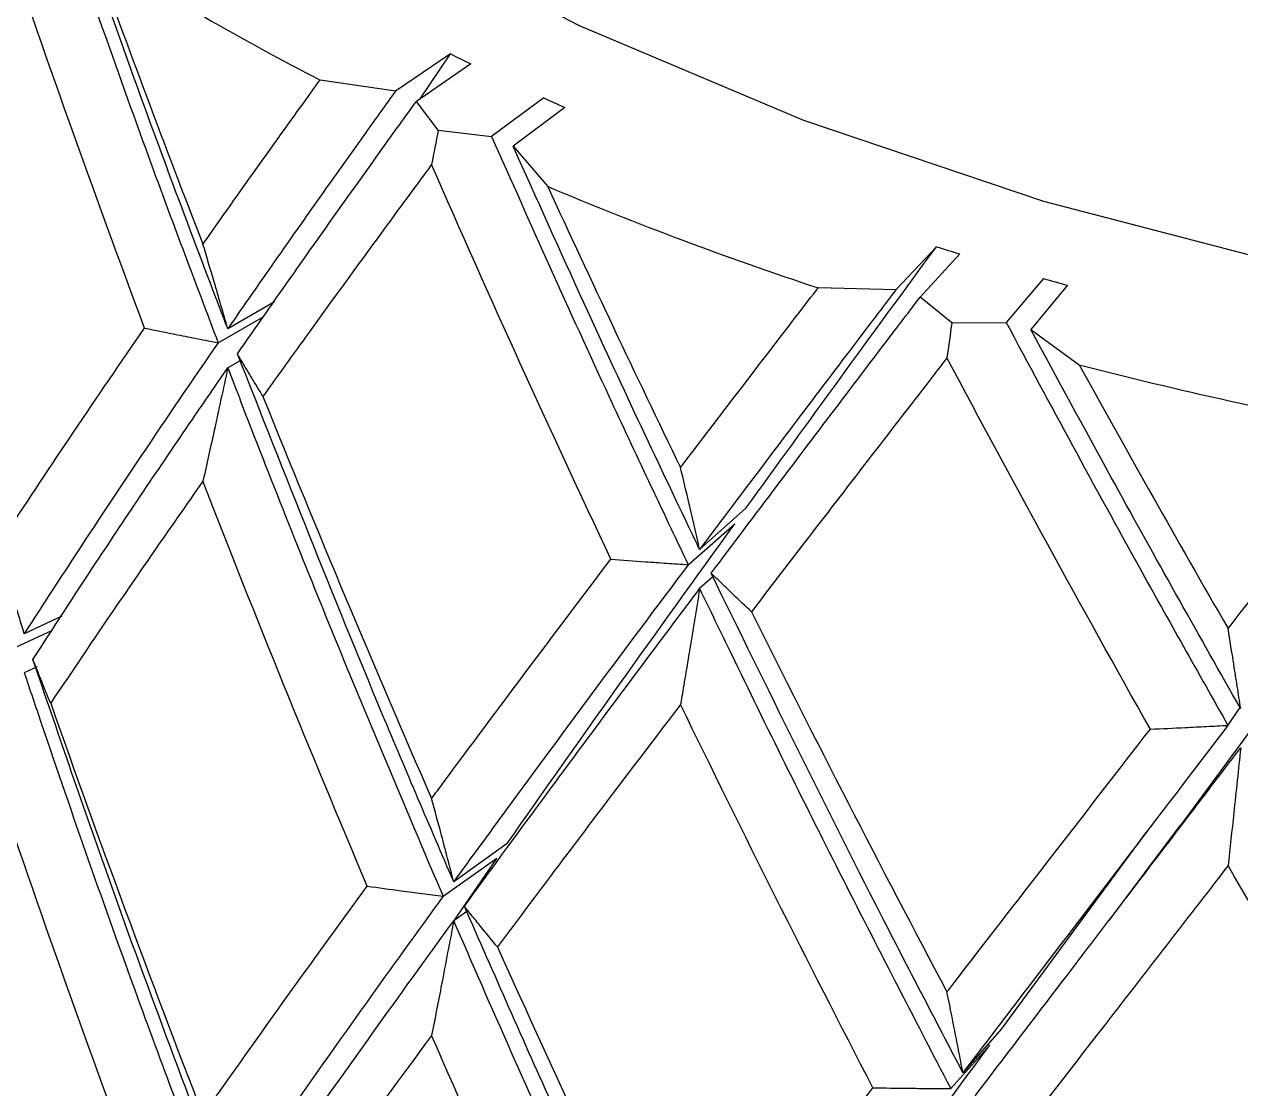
# Model space of a CAD drawing. Extents: x 0 to 8.27, y -9.61 to 0.
# Drawn here: x 2.0536 to 2.1043, y -6.3525 to -6.3081 of the extents above; entities that cross this region are included whole.
import ezdxf

# ---------------------------------------------------------------- set-up
doc = ezdxf.new("R2010")
doc.units = 0
doc.header["$LTSCALE"] = 0.5
doc.header["$MEASUREMENT"] = 0
doc.layers.add('Dimension', color=10, linetype='CONTINUOUS')
doc.layers.add('Mounting', color=4, linetype='CONTINUOUS')

msp = doc.modelspace()

# ---------------------------------------------------------------- linework, layer by layer
at = {"layer": 'Dimension', "transparency": 16777216}
msp.add_open_spline([(0.3163298756698794, -6.309225411673758), (1.642155090394425, -6.574390454618758), (1.774737611867039, -7.237303061981144), (2.039902654812039, -8.563128276705804), (2.172485176284653, -9.226040884068304), (3.498310391009426, -9.491205927013077)], degree=3, knots=[0, 0, 0, 0, 1, 1, 2, 2, 2, 2], dxfattribs=at)
at = {"layer": 'Mounting', "linetype": 'Continuous', "lineweight": 25, "transparency": 16777216}
for p, q in [((2.071367802949879, -6.309348048855433), (2.069070882586601, -6.310900894610988)), ((2.070100548348108, -6.311216964033171), (2.071367802949879, -6.309348048855433)), ((2.072213455727677, -6.30976095018945), (2.069941992649291, -6.311326225468399)), ((2.069070907371469, -6.310900906893146), (2.065928606684992, -6.310436105417232)), ((2.070857358856045, -6.312522512062735), (2.069941997900258, -6.311326228557611)), ((2.075254576210426, -6.311182608241204), (2.073074661092704, -6.312790680211712)), ((2.076130011108006, -6.311574278171399), (2.073976447298236, -6.313194142401123)), ((2.070857358856045, -6.312522512062735), (2.073074654766714, -6.312790677888977)), ((2.073976423375797, -6.313194129463902), (2.075417296956601, -6.314871862896091)), ((2.091613201751642, -6.317378849294521), (2.089925736100412, -6.319173449199631)), ((2.092589082491003, -6.317681228383883), (2.090930994347417, -6.31948493069023)), ((2.096075761088485, -6.318706809722919), (2.094522633704145, -6.320541385478911)), ((2.089925764767003, -6.319173458238531), (2.086684731413442, -6.31909596800363)), ((2.097073126590857, -6.318984846770597), (2.095550021688467, -6.320827794284575)), ((2.064024947940396, -6.319675751231038), (2.062082739955684, -6.320796964007222)), ((2.092257202586751, -6.320545214592009), (2.0909310005961, -6.319484933081633)), ((2.061680324431762, -6.321380100378285), (2.063591779197139, -6.320286993705501)), ((2.092257202586751, -6.320545214592009), (2.094522626679662, -6.320541383966194)), ((2.095549993629191, -6.320827784501255), (2.097563620782211, -6.322295914776639)), ((2.062603285506356, -6.32212955643535), (2.062082749952168, -6.322430055220359)), ((2.083675055061775, -6.328276144760473), (2.08174736827138, -6.329989752434464)), ((2.081269682072815, -6.330626289315084), (2.083211439568657, -6.328917855731781)), ((2.082300265747762, -6.331131353896005), (2.081747375970934, -6.331622842573772)), ((2.055170916476499, -6.332772387872403), (2.053605333420563, -6.333504264173477)), ((2.05324737032808, -6.33406436838208), (2.054782467096373, -6.333353633071503)), ((2.054145378777974, -6.334884834763436), (2.0536053790631, -6.33513727298088)), ((2.105560539604966, -6.336348101236915), (2.101725323770751, -6.34155478862521)), ((2.10376100456071, -6.337319216846701), (2.104265304358449, -6.336571361757699)), ((2.101778592204226, -6.341480877629571), (2.098801345839746, -6.345450861088231)), ((2.094325030913723, -6.349969739574924), (2.100353329871467, -6.341784951120637)), ((2.07372673900565, -6.342244281154301), (2.071497727441482, -6.343833323381425)), ((2.071055239748347, -6.344441995248523), (2.0732971911211, -6.342859041369017)), ((2.071537648537713, -6.345437894134641), (2.073294230091022, -6.342861180368452)), ((2.07204314422026, -6.345077530800602), (2.071497764401983, -6.345466327176943)), ((2.094327172202355, -6.349967281045672), (2.092719167618014, -6.351789135699157)), ((2.092211494159955, -6.352455458958381), (2.093834348523814, -6.350638006508682))]:
    msp.add_line(p, q, dxfattribs=at)
at = {"layer": 'Mounting', "linetype": 'Continuous', "lineweight": 25, "transparency": 16777216, "flags": 128}
msp.add_lwpolyline([(2.068119396384162, -6.303687218876227), (2.076720378933686, -6.308165665652943), (2.086073433554674, -6.312109845018817), (2.096079415541425, -6.315477947691299), (2.106632258995631, -6.31823427094411), (2.117620101151459, -6.320349597065267), (2.128926468148364, -6.321801503071462), (2.140431509684021, -6.322574598397971), (2.152013269455637, -6.322660688041871), (2.163548977928457, -6.322058859431699), (2.174916353722864, -6.320775492100317), (2.185994899827818, -6.318824190060688), (2.196667180898402, -6.316225637599921), (2.206820068100313, -6.313007380020501), (2.216345938303647, -6.309203531653445), (2.225143814914389, -6.304854414237745), (2.233120438251461, -6.300006129499813), (2.2401912541238, -6.294710070464014), (2.246281310123749, -6.289022376673749), (2.251326050142524, -6.283003339097938), (2.255271998681309, -6.276716761032496), (2.25807732770383, -6.270229281768586), (2.259712300024347, -6.263609670200474), (2.260168909267549, -6.257764262586186)], dxfattribs=at)
at = {"layer": 'Mounting', "linetype": 'Continuous', "lineweight": 25, "transparency": 16777216}
for centre, radius, start, end in [((2.118835702938867, -6.207818272525394), 0.1154538021047774, 237.2798357238079, 242.7255408089171), ((2.126570906801334, -6.197360398932339), 0.1248543808206828, 243.7595047141371, 244.1913643703705), ((2.129661027319315, -6.190751075151972), 0.1321507324402243, 245.6883316194618, 246.1041452572143), ((2.13450483933704, -6.174400467601565), 0.152392750840681, 247.1865503347429, 251.7119059126824), ((2.139382744234553, -6.164936137835632), 0.1597520249197383, 252.6010635168731, 252.9674848268232), ((2.141227147219269, -6.158669095328939), 0.1662850495324335, 254.2446665601605, 254.6014265479588), ((2.14392914072252, -6.142754881795831), 0.1854312376719492, 255.5200272517997, 259.4903133633817)]:
    msp.add_arc(centre, radius, start, end, dxfattribs=at)
for points, knots in [([(2.054886814509672, -6.302635056718877), (2.05621310595663, -6.306438017091516), (2.058405557586838, -6.312724574008023), (2.060752959836208, -6.318928971763278), (2.061680335535328, -6.321380110125226)], [0, 0, 0, 0, 0.6049353283685546, 1, 1, 1, 1]), ([(2.062082739955457, -6.320796964006824), (2.062002000847968, -6.320586663797478), (2.060628409768668, -6.317008887178865), (2.0584366451005, -6.311141694113864), (2.056429638633261, -6.305431323002374), (2.055623589555324, -6.303137937583294)], [0, 0, 0, 0, 0.03602306106505724, 0.6128499158845443, 1, 1, 1, 1]), ([(2.061048326174586, -6.31727461372315), (2.062414856480444, -6.315330059765408), (2.063815279057025, -6.313365072123013), (2.065473571911269, -6.311065354540567), (2.065700714767644, -6.310750961776186), (2.065928605338939, -6.310436107277148)], [0.001208963695116872, 0.001208963695116872, 0.001208963695116872, 0.001208963695116872, 0.001503074287481284, 0.001503074287481284, 0.001549572798624518, 0.001549572798624518, 0.001549572798624518, 0.001549572798624518]), ([(2.069070906348969, -6.310900908597766), (2.068661903065475, -6.311469108729845), (2.068255172547168, -6.312035783839171), (2.066361986040619, -6.314682015176224), (2.064905905374843, -6.316740634537375), (2.063013905791848, -6.319452875574022), (2.062546419838071, -6.320126109828827), (2.06208278723463, -6.320797023272227)], [0.001172730824359649, 0.001172730824359649, 0.001172730824359649, 0.001172730824359649, 0.001255462206260106, 0.001255462206260106, 0.001560036396495508, 0.001560036396495508, 0.001661073516207028, 0.001661073516207028, 0.001661073516207028, 0.001661073516207028]), ([(2.06248705842674, -6.321845860239584), (2.063258527382203, -6.320732685191267), (2.064040015496829, -6.319613872997927), (2.066271371295414, -6.316442125375595), (2.067744083208453, -6.314375709619632), (2.069478465719584, -6.31196809478751), (2.069709871582489, -6.311647408055016), (2.069941996495999, -6.311326230500747)], [0.005047594040414507, 0.005047594040414507, 0.005047594040414507, 0.005047594040414507, 0.005214926679320327, 0.005214926679320327, 0.005519500869555729, 0.005519500869555729, 0.005566222870637729, 0.005566222870637729, 0.005566222870637729, 0.005566222870637729]), ([(2.073074660642732, -6.312790680543621), (2.07469282520762, -6.316414984918531), (2.077367763318961, -6.32240621109576), (2.080164715679729, -6.328298473162242), (2.081269692745735, -6.330626297740643)], [0, 0, 0, 0, 0.6049353283685451, 1, 1, 1, 1]), ([(2.081747368271152, -6.32998975243401), (2.08165157432606, -6.329790163435398), (2.080021859649804, -6.326394613545283), (2.077400629298353, -6.320819450798915), (2.074957609108168, -6.315379086761531), (2.073976449254559, -6.313194140929731)], [0, 0, 0, 0, 0.03602306106506537, 0.6128499158845476, 1, 1, 1, 1]), ([(2.070577161201044, -6.3139566334712), (2.070379802583574, -6.314223530339), (2.070182938143688, -6.314490077557132), (2.068441747661126, -6.316850600054913), (2.066927571234345, -6.318923408929315), (2.064808166216807, -6.321859499171858), (2.064176550442625, -6.322738994585727), (2.063550994553196, -6.323614893537858)], [0.005083892301324361, 0.005083892301324361, 0.005083892301324361, 0.005083892301324361, 0.005122606385453728, 0.005122606385453728, 0.005427180575689129, 0.005427180575689129, 0.005558214953685096, 0.005558214953685096, 0.005558214953685096, 0.005558214953685096]), ([(2.062082739499118, -6.32079709234926), (2.061989289835054, -6.320470365520571), (2.061895297448444, -6.320144129094949), (2.061800760285422, -6.319818388296873), (2.061706223121035, -6.319492647494251), (2.061611140920576, -6.319167401427642), (2.061515511653369, -6.318842655346764), (2.061361211227648, -6.318318668704698), (2.061205486154648, -6.317795980196472), (2.061048326173221, -6.317274613724969)], [0, 0, 0, 0, 3.692449215762099e-05, 3.692449215762099e-05, 3.692449215762099e-05, 7.384898518656566e-05, 7.384898518656566e-05, 7.384898518656566e-05, 0.0001334277934832269, 0.0001334277934832269, 0.0001334277934832269, 0.0001334277934832269]), ([(2.080950625632084, -6.326578508268419), (2.082571419935647, -6.324452697244389), (2.084218937936129, -6.322302774638608), (2.086154563779218, -6.319784994660829), (2.086419371517621, -6.31944075260548), (2.086684729845928, -6.319095970040273)], [0.001208963695116868, 0.001208963695116868, 0.001208963695116868, 0.001208963695116868, 0.00150307428748128, 0.00150307428748128, 0.001549572798624518, 0.001549572798624518, 0.001549572798624518, 0.001549572798624518]), ([(2.08992576356215, -6.319173460078325), (2.089453085030044, -6.319795156592697), (2.088982053002582, -6.320415090281124), (2.086784945877724, -6.323309501752981), (2.085081674238808, -6.325559816026775), (2.08285022353968, -6.328522248990673), (2.082297321815275, -6.329257395659162), (2.081747424537042, -6.329989805416851)], [0.001172730824359651, 0.001172730824359651, 0.001172730824359651, 0.001172730824359651, 0.001255462206260106, 0.001255462206260106, 0.001560036396495508, 0.001560036396495508, 0.001661073516207027, 0.001661073516207027, 0.001661073516207027, 0.001661073516207027]), ([(2.082226524370043, -6.330985043508456), (2.083140027122425, -6.329769632155482), (2.084061117653818, -6.328547515349889), (2.086679193044773, -6.325081526630349), (2.088393348144763, -6.322821746496167), (2.090396554045554, -6.320187352053829), (2.090663516400326, -6.31983642663851), (2.090930998977882, -6.319484935208258)], [0.005047594040414498, 0.005047594040414498, 0.005047594040414498, 0.005047594040414498, 0.005214926679320327, 0.005214926679320327, 0.005519500869555729, 0.005519500869555729, 0.005566222870637729, 0.005566222870637729, 0.005566222870637729, 0.005566222870637729]), ([(2.094522633383548, -6.320541385857602), (2.096361949510055, -6.323955906265546), (2.099402466471446, -6.329600345014335), (2.102526728704305, -6.335133335114499), (2.103761014337323, -6.337319224031596)], [0, 0, 0, 0, 0.6049353283685451, 1, 1, 1, 1]), ([(2.052468528991284, -6.329916361281214), (2.05259992969124, -6.329714744406822), (2.052731746966373, -6.329512930945604), (2.054702185251443, -6.3265026887833), (2.056620813146509, -6.323656048716309), (2.058616040277428, -6.320765980492972)], [0.001726681020851301, 0.001726681020851301, 0.001726681020851301, 0.001726681020851301, 0.001758512829247852, 0.001758512829247852, 0.002201016585362863, 0.002201016585362863, 0.002201016585362863, 0.002201016585362863]), ([(2.058616040276974, -6.320765980493654), (2.059072963672833, -6.32085912564218), (2.059530269005535, -6.320951648296266), (2.059987948825409, -6.321043546601793), (2.060269725220422, -6.321100124960815), (2.060551644341075, -6.32115646682427), (2.06083370444432, -6.321212571764583), (2.061115766931351, -6.321268677179198), (2.061397970999423, -6.32132454578538), (2.061680314901167, -6.321380177160215)], [0, 0, 0, 0, 3.692454476569211e-05, 3.692454476569211e-05, 3.692454476569211e-05, 5.96575704989306e-05, 5.96575704989306e-05, 5.96575704989306e-05, 8.239078838353318e-05, 8.239078838353318e-05, 8.239078838353318e-05, 8.239078838353318e-05]), ([(2.104293084255204, -6.336621412032962), (2.104186422127185, -6.336434107134203), (2.102371810205767, -6.333247543081363), (2.099435674515433, -6.328009575650746), (2.096663412307379, -6.322885650872983), (2.095550023071809, -6.320827792610537)], [0, 0, 0, 0, 0.03602306106505804, 0.6128499158845444, 1, 1, 1, 1]), ([(2.061680384920891, -6.321380156020716), (2.059493865099483, -6.324553222753359), (2.057394177164923, -6.327674558967026), (2.054784295437656, -6.331672448206625), (2.054190669659619, -6.332590296154528), (2.05360538013062, -6.333504242511587)], [0.001690375394320816, 0.001690375394320816, 0.001690375394320816, 0.001690375394320816, 0.002169184776966312, 0.002169184776966312, 0.002312692357560913, 0.002312692357560913, 0.002312692357560913, 0.002312692357560913]), ([(2.063550971309013, -6.323614855538487), (2.063389623710435, -6.323351080439117), (2.063229353671403, -6.323087084419903), (2.063070164413347, -6.322822871786791), (2.062972157524626, -6.322660205922823), (2.062874560022436, -6.322497457503339), (2.062777372650743, -6.322334627536627), (2.062680184457548, -6.322171796193622), (2.062583406196353, -6.322008882958123), (2.062487038604758, -6.321845888841487)], [0, 0, 0, 0, 3.692454476569211e-05, 3.692454476569211e-05, 3.692454476569211e-05, 5.965757049893037e-05, 5.965757049893037e-05, 5.965757049893037e-05, 8.239078838353261e-05, 8.239078838353261e-05, 8.239078838353261e-05, 8.239078838353261e-05]), ([(2.071497727441255, -6.343833323381197), (2.070504236484084, -6.341519858805434), (2.067388370105817, -6.334264184824967), (2.064472919886811, -6.326877349270596), (2.062487058127743, -6.321845799032069)], [0, 0, 0, 0, 0.3188490251917075, 1, 1, 1, 1]), ([(2.09205507293197, -6.322008595698314), (2.091828799190324, -6.322301196621986), (2.091602880665931, -6.322593396358563), (2.089602837623232, -6.325180919635322), (2.087850418095258, -6.327451930471959), (2.085378321865136, -6.330666611813676), (2.084639058032025, -6.331629285873525), (2.08390431906102, -6.332587721237921)], [0.005083892301324363, 0.005083892301324363, 0.005083892301324363, 0.005083892301324363, 0.00512260638545373, 0.00512260638545373, 0.005427180575689131, 0.005427180575689131, 0.005558214953685095, 0.005558214953685095, 0.005558214953685095, 0.005558214953685095]), ([(2.053965421517859, -6.33457619602131), (2.054822722453736, -6.333242902090198), (2.055697764641963, -6.331901086257737), (2.057894698690887, -6.328575573949699), (2.059235297111371, -6.326583190891874), (2.061096150783413, -6.323861383053661), (2.061587342941692, -6.323146905745936), (2.062082725700492, -6.322430098414763)], [0.004397359505161846, 0.004397359505161846, 0.004397359505161846, 0.004397359505161846, 0.004605778298849525, 0.004605778298849525, 0.004910352489084926, 0.004910352489084926, 0.005018293860850985, 0.005018293860850985, 0.005018293860850985, 0.005018293860850985]), ([(2.062082725700492, -6.32243009841465), (2.061989273646958, -6.322864720527143), (2.061895278438186, -6.323299478954134), (2.061800738100573, -6.323734370818663), (2.061706197761822, -6.32416926268899), (2.061611112035251, -6.324604289188862), (2.061515478976361, -6.325039447388455), (2.061361190361566, -6.325741505407215), (2.061205476213416, -6.326443910343976), (2.061048328482201, -6.32714664961906)], [0, 0, 0, 0, 3.692449223290923e-05, 3.692449223290923e-05, 3.692449223290923e-05, 7.384898531216719e-05, 7.384898531216719e-05, 7.384898531216719e-05, 0.0001334208711571295, 0.0001334208711571295, 0.0001334208711571295, 0.0001334208711571295]), ([(2.062082760833135, -6.322430083528381), (2.062450177613044, -6.323381070066027), (2.064067625642309, -6.327567518222956), (2.067014653249515, -6.334935425825954), (2.069709335808255, -6.341275302681872), (2.071055284165794, -6.344441963932006)], [0, 0, 0, 0, 0.1282478010224106, 0.5645745223552838, 1, 1, 1, 1]), ([(2.10376883423416, -6.333290319603513), (2.105573056047177, -6.330956694413196), (2.107395665029543, -6.328596220521824), (2.109524027723381, -6.325831856481152), (2.109814926975076, -6.325453896690981), (2.110106155628245, -6.325075342997131)], [0.001208963695116868, 0.001208963695116868, 0.001208963695116868, 0.001208963695116868, 0.001503074287481274, 0.001503074287481274, 0.001549572798624512, 0.001549572798624512, 0.001549572798624512, 0.001549572798624512]), ([(2.081747367919633, -6.329989880825501), (2.081675389632636, -6.329673191401177), (2.081602993321411, -6.329357050673586), (2.081530177403437, -6.329041464087929), (2.081457361484553, -6.328725877497838), (2.081384125759513, -6.328410844185889), (2.081310468663759, -6.328096369619963), (2.081191620934959, -6.327588956346965), (2.081071675891707, -6.327082994228697), (2.080950625630493, -6.326578508270465)], [0, 0, 0, 0, 3.692449215761763e-05, 3.692449215761763e-05, 3.692449215761763e-05, 7.384898518656178e-05, 7.384898518656178e-05, 7.384898518656178e-05, 0.0001334277934832237, 0.0001334277934832237, 0.0001334277934832237, 0.0001334277934832237]), ([(2.061048328481974, -6.327146649619174), (2.059649438298692, -6.329137002585519), (2.05828290563565, -6.331109946453346), (2.056190196623646, -6.334182791713594), (2.055440700960133, -6.33529430643204), (2.054703254528221, -6.336399722103913)], [0.004433607830142777, 0.004433607830142777, 0.004433607830142777, 0.004433607830142777, 0.004734635524149192, 0.004734635524149192, 0.00490680599285594, 0.00490680599285594, 0.00490680599285594, 0.00490680599285594]), ([(2.053605380039897, -6.333504242653468), (2.053502670051756, -6.333171584400695), (2.053399363247507, -6.33283938235035), (2.053295457358416, -6.332507641608338), (2.053191551467961, -6.332175900861607), (2.053087046207764, -6.331844620514055), (2.052981939337059, -6.331513805697107), (2.052812372439547, -6.330980108501983), (2.052641238739142, -6.330447619804538), (2.052468528991284, -6.329916361281441)], [0, 0, 0, 0, 3.692449221523132e-05, 3.692449221523132e-05, 3.692449221523132e-05, 7.384898530530889e-05, 7.384898530530889e-05, 7.384898530530889e-05, 0.0001334186950076689, 0.0001334186950076689, 0.0001334186950076689, 0.0001334186950076689]), ([(2.07057716136589, -6.34037025223369), (2.070739427722145, -6.340150816998054), (2.070902032135763, -6.339931139387879), (2.073330064322789, -6.336654018342863), (2.075660363498827, -6.333549572996269), (2.078051161835646, -6.330393380995694)], [0.001726681020851307, 0.001726681020851307, 0.001726681020851307, 0.001726681020851307, 0.00175851282924787, 0.00175851282924787, 0.002201016585362875, 0.002201016585362875, 0.002201016585362875, 0.002201016585362875]), ([(2.081269755157081, -6.330626336852781), (2.078672102428499, -6.334089685089673), (2.076142283302005, -6.337491918419794), (2.072950063223033, -6.341841852411669), (2.072220537765787, -6.342839983068181), (2.071497765305111, -6.343833296588166)], [0.001690375394320813, 0.001690375394320813, 0.001690375394320813, 0.001690375394320813, 0.002169184776966312, 0.002169184776966312, 0.002312692357560904, 0.002312692357560904, 0.002312692357560904, 0.002312692357560904]), ([(2.078051161834964, -6.330393380996433), (2.078531646410482, -6.33042964855678), (2.079012280539217, -6.330465261374336), (2.079493056264681, -6.330500218529714), (2.079789051947245, -6.330521740346448), (2.080085102120592, -6.330543013701224), (2.080381204924578, -6.330564038385539), (2.080677310231039, -6.330585063247433), (2.080973468795008, -6.330605839479112), (2.081269678754069, -6.330626366876679)], [0, 0, 0, 0, 3.692454476569215e-05, 3.692454476569215e-05, 3.692454476569215e-05, 5.965757049893202e-05, 5.965757049893202e-05, 5.965757049893202e-05, 8.239078838353608e-05, 8.239078838353608e-05, 8.239078838353608e-05, 8.239078838353608e-05]), ([(2.083904282638713, -6.332587686858794), (2.08365146115645, -6.332349041627246), (2.083399614277567, -6.332110050960061), (2.083148746701426, -6.331870718682573), (2.082994296891655, -6.331723370725733), (2.08284021784786, -6.331575892877133), (2.082686510660523, -6.33142828603399), (2.082532802173972, -6.331280677943361), (2.082379465225102, -6.331132940544073), (2.082226500898486, -6.330985074737207)], [0, 0, 0, 0, 3.692454476569211e-05, 3.692454476569211e-05, 3.692454476569211e-05, 5.965757049893117e-05, 5.965757049893117e-05, 5.965757049893117e-05, 8.239078838353283e-05, 8.239078838353283e-05, 8.239078838353283e-05, 8.239078838353283e-05]), ([(2.092719167618014, -6.351789135698816), (2.091577366642667, -6.34960523077995), (2.087996358438403, -6.342755892233178), (2.084564279798286, -6.335754195426709), (2.08222651608682, -6.330984982821626)], [0, 0, 0, 0, 0.3188490251917078, 1, 1, 1, 1]), ([(2.071941935850617, -6.34485645423046), (2.072998505642744, -6.343407035458874), (2.074069472735317, -6.341947144766998), (2.076740273154627, -6.338326280803237), (2.078354674193378, -6.336154602019967), (2.080575433485791, -6.333185140749826), (2.081159804324642, -6.332405403244699), (2.081747357291505, -6.331622888373197)], [0.004397359505161836, 0.004397359505161836, 0.004397359505161836, 0.004397359505161836, 0.004605778298849525, 0.004605778298849525, 0.004910352489084926, 0.004910352489084926, 0.005018293860850967, 0.005018293860850967, 0.005018293860850967, 0.005018293860850967]), ([(2.081747357291505, -6.331622888373083), (2.081675377164146, -6.332067548146476), (2.081602978678774, -6.332512402574814), (2.08153016031585, -6.332957448992538), (2.081457341952017, -6.333402495416401), (2.081384103510999, -6.333847735049623), (2.081310443494857, -6.334293165171509), (2.081191604863051, -6.335011795290704), (2.081071668234671, -6.335730925444061), (2.08095062740901, -6.336450543916492)], [0, 0, 0, 0, 3.692449223290986e-05, 3.692449223290986e-05, 3.692449223290986e-05, 7.384898531217055e-05, 7.384898531217055e-05, 7.384898531217055e-05, 0.0001334208711571329, 0.0001334208711571329, 0.0001334208711571329, 0.0001334208711571329]), ([(2.081747388876664, -6.331622869438654), (2.082182526836704, -6.332525160659536), (2.084098098129488, -6.336497241514273), (2.087554288318614, -6.343476631421815), (2.09066018397445, -6.349464555970023), (2.092211526318096, -6.35245542299571)], [0, 0, 0, 0, 0.1282478010224004, 0.5645745223552787, 1, 1, 1, 1]), ([(2.104293084023965, -6.336621540459753), (2.104245722910235, -6.336312091999382), (2.104198086740524, -6.336003234288562), (2.104150174472778, -6.335694972931826), (2.104102262204577, -6.33538671157077), (2.104054073707374, -6.335079045720128), (2.104005607951848, -6.334771981005012), (2.103927407136069, -6.334276523728015), (2.103848484296321, -6.333782627994871), (2.103768834232341, -6.333290319605787)], [0, 0, 0, 0, 3.692449215761736e-05, 3.692449215761736e-05, 3.692449215761736e-05, 7.384898518656178e-05, 7.384898518656178e-05, 7.384898518656178e-05, 0.0001334277934832271, 0.0001334277934832271, 0.0001334277934832271, 0.0001334277934832271]), ([(2.062082748986967, -6.35708197858127), (2.060369032698844, -6.352539881790271), (2.057558958271073, -6.345091956992057), (2.054973957061719, -6.337527606631504), (2.053965411847201, -6.334576354876269)], [0, 0, 0, 0, 0.6098472949281151, 1, 1, 1, 1]), ([(2.054703253537554, -6.336399719712283), (2.054590549460698, -6.336127652264388), (2.054478957015561, -6.335855430599274), (2.05436847861867, -6.335583059187904), (2.05430045797786, -6.335415362348606), (2.054232859456278, -6.33524760827958), (2.054165683609625, -6.335079798026406), (2.054098507194993, -6.334911986354648), (2.054031753320686, -6.334744118143014), (2.053965422535583, -6.334576194438675)], [0, 0, 0, 0, 3.692454477490131e-05, 3.692454477490131e-05, 3.692454477490131e-05, 5.965864419587034e-05, 5.965864419587034e-05, 5.965864419587034e-05, 8.239293580920149e-05, 8.239293580920149e-05, 8.239293580920149e-05, 8.239293580920149e-05]), ([(2.053605379097661, -6.335137273084449), (2.053840007455591, -6.335835101842001), (2.055362712150526, -6.340363911295746), (2.058003756598481, -6.347902164221175), (2.060550865873182, -6.354665990175583), (2.061680286221844, -6.357665155834859)], [0, 0, 0, 0, 0.09205200316583703, 0.5974044171250128, 1, 1, 1, 1]), ([(2.080950627408782, -6.336450543916719), (2.079291461625616, -6.338626445601555), (2.077656570909056, -6.34078150198399), (2.0751301106977, -6.344134617108345), (2.074220406463354, -6.34534680441697), (2.073320393671764, -6.346551573555182)], [0.00443360783014278, 0.00443360783014278, 0.00443360783014278, 0.00443360783014278, 0.00473463552414918, 0.00473463552414918, 0.004906805992855924, 0.004906805992855924, 0.004906805992855924, 0.004906805992855924]), ([(2.092055073050886, -6.348422214443637), (2.092241113245308, -6.348181645574407), (2.092427398204308, -6.347940798967777), (2.095206907635401, -6.34434770833797), (2.097847032836597, -6.340941680586063), (2.100528913019588, -6.337477701870959)], [0.001726681020851302, 0.001726681020851302, 0.001726681020851302, 0.001726681020851302, 0.00175851282924785, 0.00175851282924785, 0.002201016585362859, 0.002201016585362859, 0.002201016585362859, 0.002201016585362859]), ([(2.103761087046422, -6.337319254945207), (2.100865831299615, -6.341115887510448), (2.098016446216405, -6.344844506118868), (2.094381403121105, -6.349608686922231), (2.093547861748192, -6.350701657258007), (2.09271919498039, -6.351789104948232)], [0.001690375394320812, 0.001690375394320812, 0.001690375394320812, 0.001690375394320812, 0.002169184776966312, 0.002169184776966312, 0.002312692357560912, 0.002312692357560912, 0.002312692357560912, 0.002312692357560912]), ([(2.100528913018906, -6.337477701871755), (2.101011959292208, -6.337455506828285), (2.101494916199243, -6.337432653390231), (2.101977775624363, -6.3374091416133), (2.102275054162845, -6.337394666289121), (2.102572296575516, -6.337379941388683), (2.102869500966762, -6.337364966931311), (2.103166707870258, -6.337349992347406), (2.103463877379653, -6.337334768170642), (2.103761007599331, -6.337319294425349)], [0, 0, 0, 0, 3.692454476569256e-05, 3.692454476569256e-05, 3.692454476569256e-05, 5.965757049893369e-05, 5.965757049893369e-05, 5.965757049893369e-05, 8.239078838353787e-05, 8.239078838353787e-05, 8.239078838353787e-05, 8.239078838353787e-05]), ([(2.093228082300101, -6.352754435439003), (2.094437743778343, -6.351167512216072), (2.09565782937463, -6.349568611023635), (2.098685769369894, -6.34560197379971), (2.100503415954535, -6.343222054210734), (2.102987023030181, -6.339967153706986), (2.103639032739892, -6.339112398337981), (2.104293077030633, -6.338254549076616)], [0.004397359505161848, 0.004397359505161848, 0.004397359505161848, 0.004397359505161848, 0.004605778298849525, 0.004605778298849525, 0.004910352489084926, 0.004910352489084926, 0.005018293860850976, 0.005018293860850976, 0.005018293860850976, 0.005018293860850976]), ([(2.104293077030633, -6.338254549076503), (2.104245714706138, -6.338706449998988), (2.104198077105792, -6.33915858766283), (2.104150163229377, -6.339610959555436), (2.104102249352508, -6.340063331454409), (2.104054059068147, -6.340515938822016), (2.104005591390859, -6.340968779088591), (2.10392739656092, -6.341699364288608), (2.103848479258176, -6.342430559980464), (2.103768835402633, -6.34316235507287)], [0, 0, 0, 0, 3.69244922329098e-05, 3.69244922329098e-05, 3.69244922329098e-05, 7.384898531216694e-05, 7.384898531216694e-05, 7.384898531216694e-05, 0.0001334208711571231, 0.0001334208711571231, 0.0001334208711571231, 0.0001334208711571231]), ([(2.071497765193016, -6.343833296742211), (2.071414592284526, -6.343511917005564), (2.071330936083967, -6.34319105900726), (2.07124679475416, -6.342870728102291), (2.071162653422988, -6.342550397192888), (2.07107802673201, -6.342230592499043), (2.07099291286633, -6.341911319398257), (2.070855600300291, -6.341396242232229), (2.070717018961858, -6.340882545613674), (2.07057716136589, -6.340370252234031)], [0, 0, 0, 0, 3.692449221522432e-05, 3.692449221522432e-05, 3.692449221522432e-05, 7.384898530529164e-05, 7.384898530529164e-05, 7.384898530529164e-05, 0.0001334186949998458, 0.0001334186949998458, 0.0001334186949998458, 0.0001334186949998458]), ([(2.103768835402406, -6.343162355073098), (2.101921907526247, -6.345550990335418), (2.100090111325443, -6.347916389276058), (2.097240318349321, -6.351595710624444), (2.096210163983613, -6.352925599597476), (2.095186919710358, -6.35424706309572)], [0.004433607830142777, 0.004433607830142777, 0.004433607830142777, 0.004433607830142777, 0.004734635524149188, 0.004734635524149188, 0.004906805992855935, 0.004906805992855935, 0.004906805992855935, 0.004906805992855935]), ([(2.06104833008223, -6.353559657601515), (2.061394005709843, -6.353067815943739), (2.061741707597974, -6.352574843834752), (2.063969578651012, -6.349426947982685), (2.065905658584569, -6.346739856483389), (2.067896503919627, -6.344016021039913)], [0.002378381747722608, 0.002378381747722608, 0.002378381747722608, 0.002378381747722608, 0.002452851256914948, 0.002452851256914948, 0.002852802666629455, 0.002852802666629455, 0.002852802666629455, 0.002852802666629455]), ([(2.067896499776197, -6.344016020468295), (2.068367785069285, -6.344081082906534), (2.068839337587377, -6.34414550367341), (2.069311149583626, -6.344209281355567), (2.069601641043135, -6.344248548843659), (2.0698922316694, -6.344287572664022), (2.070182919650023, -6.344326352495322), (2.070473610087873, -6.344365132654382), (2.070764398496266, -6.344403668902139), (2.071055283059394, -6.344441960920328)], [0, 0, 0, 0, 3.692454477463246e-05, 3.692454477463246e-05, 3.692454477463246e-05, 5.965869829542871e-05, 5.965869829542871e-05, 5.965869829542871e-05, 8.23930440099555e-05, 8.23930440099555e-05, 8.23930440099555e-05, 8.23930440099555e-05]), ([(2.071055231019926, -6.34444203889722), (2.068866251455319, -6.347455970791991), (2.066739965558526, -6.350425672739327), (2.063802323392309, -6.354604793116202), (2.062936299770826, -6.355846843505837), (2.062082728963304, -6.357081990635486)], [0.002342037124112495, 0.002342037124112495, 0.002342037124112495, 0.002342037124112495, 0.002778333157437115, 0.002778333157437115, 0.002964365970982147, 0.002964365970982147, 0.002964365970982147, 0.002964365970982147]), ([(2.073320391840952, -6.346551571334764), (2.073112164896401, -6.346298976499661), (2.072904969732207, -6.346046097394996), (2.072698810323089, -6.345792938103891), (2.072571879669539, -6.345637070009154), (2.072445341292877, -6.345481095270877), (2.072319196113966, -6.345325014845109), (2.072193049868446, -6.345168933099892), (2.072067296560562, -6.345012745335445), (2.07194193710481, -6.344856452509923)], [0, 0, 0, 0, 3.692454477490121e-05, 3.692454477490121e-05, 3.692454477490121e-05, 5.965864419587029e-05, 5.965864419587029e-05, 5.965864419587029e-05, 8.239293580920052e-05, 8.239293580920052e-05, 8.239293580920052e-05, 8.239293580920052e-05]), ([(2.08174737522765, -6.366274766038366), (2.079703764763252, -6.361960646489131), (2.076352744792274, -6.354886548456413), (2.073179857592748, -6.347671560183237), (2.071941947068552, -6.3448566129914)], [0, 0, 0, 0, 0.609847294928119, 1, 1, 1, 1]), ([(2.062487063422139, -6.358130865302307), (2.063639072175846, -6.356468533259083), (2.064813780591265, -6.354793178458401), (2.06747086471907, -6.351042582901634), (2.068964262105254, -6.348960157130357), (2.070823621336984, -6.346393785021171), (2.071159949289466, -6.345930590345908), (2.071497764291479, -6.345466327360207)], [0.003747176891619303, 0.003747176891619303, 0.003747176891619303, 0.003747176891619303, 0.003996629918378722, 0.003996629918378722, 0.004301204108614123, 0.004301204108614123, 0.004368097736224902, 0.004368097736224902, 0.004368097736224902, 0.004368097736224902]), ([(2.071497764291479, -6.345466327360207), (2.071414591541696, -6.345906293470073), (2.071330935551686, -6.346346426893312), (2.071246794464258, -6.346786724901328), (2.071162653375922, -6.347227022915824), (2.071078026959384, -6.347667486721768), (2.070992913373374, -6.348108113538494), (2.070855600549038, -6.348818971998973), (2.070717019199691, -6.349530258821908), (2.070577161885211, -6.350241961980196)], [0, 0, 0, 0, 3.692449220580111e-05, 3.692449220580111e-05, 3.692449220580111e-05, 7.384898529426296e-05, 7.384898529426296e-05, 7.384898529426296e-05, 0.0001334190027511302, 0.0001334190027511302, 0.0001334190027511302, 0.0001334190027511302]), ([(2.071497764444729, -6.345466327275794), (2.071787126334328, -6.346132362724113), (2.073665043870932, -6.350454838119838), (2.076883237195233, -6.357637579546399), (2.07992215772876, -6.36406247099989), (2.081269653386897, -6.366911348830563)], [0, 0, 0, 0, 0.09205200316585467, 0.597404417125028, 1, 1, 1, 1]), ([(2.092719194851924, -6.351789105116943), (2.092659194078323, -6.351476412498293), (2.092598844658795, -6.351164292096193), (2.09253814526798, -6.350852749457538), (2.092477445876256, -6.350541206814562), (2.092416396346579, -6.350230241081242), (2.092354995370414, -6.349919857824709), (2.092255938353645, -6.349419122473812), (2.092155966047102, -6.348919900189109), (2.092055073050886, -6.348422214443978)], [0, 0, 0, 0, 3.692449221523832e-05, 3.692449221523832e-05, 3.692449221523832e-05, 7.38489853053125e-05, 7.38489853053125e-05, 7.38489853053125e-05, 0.0001334186949999077, 0.0001334186949999077, 0.0001334186949999077, 0.0001334186949999077]), ([(2.070577161885666, -6.350241961979798), (2.069247959347848, -6.352039480192495), (2.067941404425454, -6.35382081014864), (2.06560674983686, -6.35703442098815), (2.064570697620837, -6.358472066438246), (2.063551002071307, -6.359899871681357)], [0.003783412525692743, 0.003783412525692743, 0.003783412525692743, 0.003783412525692743, 0.004043497126064001, 0.004043497126064001, 0.00425671451874998, 0.00425671451874998, 0.00425671451874998, 0.00425671451874998]), ([(2.080950628641375, -6.362863551727052), (2.081360620777531, -6.362325859637956), (2.081772155639527, -6.361786820547984), (2.084403584073897, -6.358344084835942), (2.086665849887567, -6.355402257098369), (2.088968369042703, -6.35241792011788)], [0.002378381747722604, 0.002378381747722604, 0.002378381747722604, 0.002378381747722604, 0.002452851256914942, 0.002452851256914942, 0.002852802666629453, 0.002852802666629453, 0.002852802666629453, 0.002852802666629453]), ([(2.088968364783767, -6.352417920056148), (2.089452783858604, -6.352424994765322), (2.089937233198469, -6.352431409752846), (2.090421704722274, -6.352437164565565), (2.090719990567294, -6.352440707764906), (2.091018285648005, -6.352444000719281), (2.091316588076296, -6.352447043331601), (2.091614893026389, -6.352450085969615), (2.091913205954341, -6.352452878267847), (2.092211524970452, -6.352455420132905)], [0, 0, 0, 0, 3.692454477463265e-05, 3.692454477463265e-05, 3.692454477463265e-05, 5.965869829542759e-05, 5.965869829542759e-05, 5.965869829542759e-05, 8.23930440099558e-05, 8.23930440099558e-05, 8.23930440099558e-05, 8.23930440099558e-05])]:
    msp.add_open_spline(points, degree=3, knots=knots, dxfattribs=at)
for points in [[(2.058616082525731, -6.320765960635633), (2.056478620357865, -6.315057298728554), (2.054427450835391, -6.309301583024528), (2.052468528581102, -6.303502742417088)], [(2.056428715399278, -6.304951934518321), (2.057923596465315, -6.309083642418607), (2.059464262720411, -6.313191670838073), (2.061048396418954, -6.317274606273479)], [(2.070857364108377, -6.312522517080531), (2.070764538925658, -6.313000364708834), (2.070671138089637, -6.31347840493617), (2.070577161201044, -6.3139566334712)], [(2.078051223629444, -6.330393354825553), (2.075489995811012, -6.324969787735419), (2.072996228387154, -6.319489837823532), (2.070577160860211, -6.3139566334251)], [(2.075417297007533, -6.314871862555371), (2.077226436266955, -6.318803097755328), (2.079071831972414, -6.322705675566787), (2.080950707948631, -6.326578491562138)], [(2.083675130569389, -6.328276040304779), (2.086257655375874, -6.324703427093247), (2.088906148015411, -6.321072175517365), (2.091613201751642, -6.317378849294521)], [(2.092257209972303, -6.320545218843101), (2.092190246326908, -6.321032759822621), (2.092122867409415, -6.32152055352423), (2.09205507293197, -6.322008595698314)], [(2.100528991658365, -6.337477667179989), (2.097655936134942, -6.332383827315645), (2.094828560412878, -6.327226739804921), (2.092055072471766, -6.322008595700815)], [(2.097563620773116, -6.322295914433532), (2.099607950159424, -6.325993338945402), (2.101677422667279, -6.329658380626704), (2.103768925025378, -6.333290292393933)], [(2.063551110735915, -6.323614854017812), (2.065813900800975, -6.329250944036737), (2.068158193832204, -6.334837221425794), (2.0705771846917, -6.340370248988613)], [(2.067896488447076, -6.344016021491022), (2.065534298055098, -6.338443710942663), (2.063249401783168, -6.332819401331669), (2.061048432256911, -6.327146640296057)], [(2.073726730066227, -6.342244293935771), (2.076770759422942, -6.337891912996263), (2.079937420443656, -6.33345210344293), (2.083211480931112, -6.328917798447996)], [(2.083904456951558, -6.33258766630194), (2.086562187566614, -6.337925201841578), (2.089281699962811, -6.343204230894223), (2.092055099795033, -6.348422208160507)], [(2.054703219265974, -6.336399721740797), (2.056730193537049, -6.342165601675326), (2.058847244017869, -6.347886860007513), (2.061048225212943, -6.353559667714869)], [(2.088968351370994, -6.352417922580109), (2.086236351813994, -6.34715470396042), (2.083561229715741, -6.341831345366238), (2.080950750454321, -6.336450520831129)], [(2.058615894371286, -6.357050960826193), (2.056478478898015, -6.351342407350664), (2.054427352888723, -6.345586802023483), (2.052468470608773, -6.339788073513766)], [(2.112605710351289, -6.358107074483762), (2.10962330312006, -6.353190579687514), (2.106674870867863, -6.348208432410267), (2.103768972341157, -6.34316231621289)], [(2.07332035027477, -6.346551577964753), (2.075794161316452, -6.352044371024242), (2.078340009598804, -6.357482706185799), (2.080950504888023, -6.362863575712247)], [(2.078050998172074, -6.366678380112141), (2.075489824197319, -6.361254915353349), (2.072996108206524, -6.355775070057454), (2.070577089270245, -6.350241972382939)], [(2.083674693942356, -6.364561517212785), (2.086960325617127, -6.360016962040838), (2.090352684396038, -6.355377491257279), (2.093834338889991, -6.35063801962314)]]:
    msp.add_open_spline(points, degree=3, dxfattribs=at)

doc.saveas('drawing.dxf')
